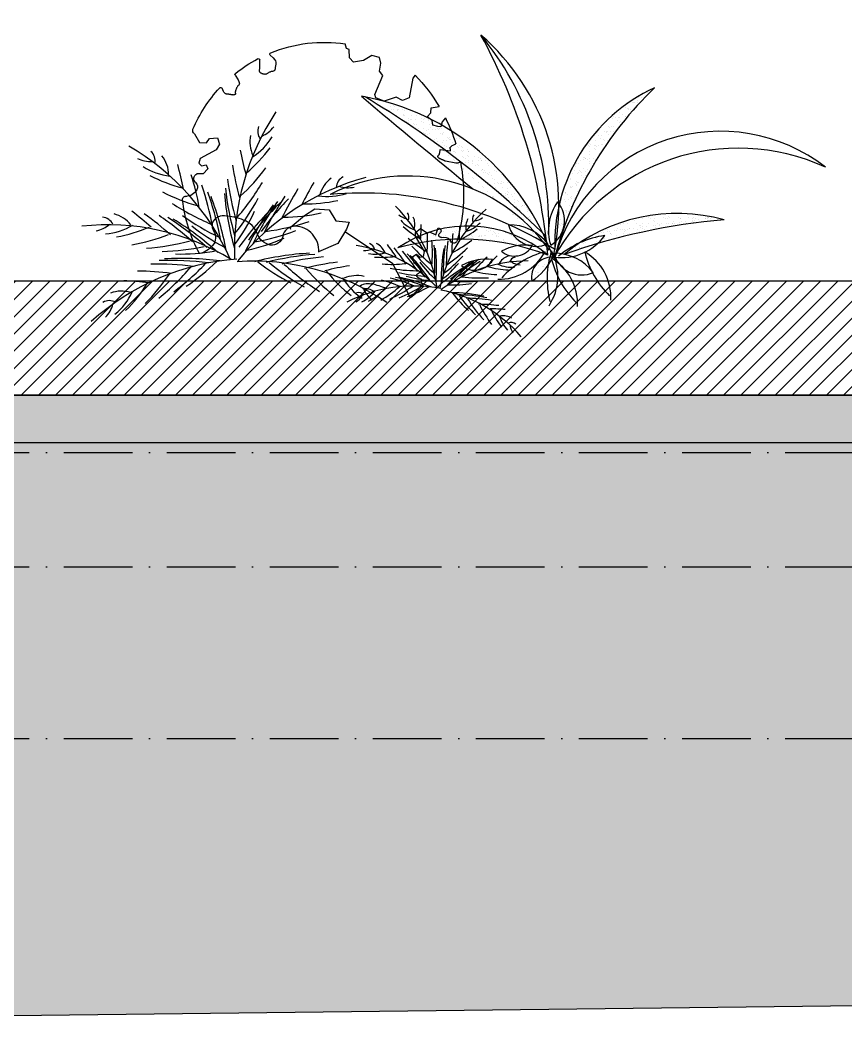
# Model space of a CAD drawing. Header units: millimetres. Extents: x -3567 to 83618, y -21481 to 19784.
# Drawn here: x 66037 to 68202, y -18905 to -16269 of the extents above; entities that cross this region are included whole.
import ezdxf
from ezdxf.xclip import XClip

# ---------------------------------------------------------------- set-up
doc = ezdxf.new("R2010")
doc.units = ezdxf.units.MM
doc.header["$LTSCALE"] = 150
doc.header["$XCLIPFRAME"] = 0
doc.linetypes.add('ACAD_ISO10W100', pattern=[18, 12, -3, 0, -3])
for name, color, linetype in [('ad-Elevation 10', 8, 'Continuous'), ('ad-Grid', 8, 'ACAD_ISO10W100'), ('ad-Landscape', 94, 'Continuous'), ('ad-Slab', 3, 'Continuous'), ('ad-Wall hatch', 8, 'Continuous')]:
    doc.layers.add(name, color=color, linetype=linetype)

# ---------------------------------------------------------------- blocks, each defined once
blk = doc.blocks.new('zw$38DE')
at = {"layer": 'ad-Grid', "ltscale": 0.1}
for points in [[(-27431.1, 0), (0, 0)], [(-27431.1, -450), (0, -450)], [(-27431.1, -750), (-2459.8, -750), (-2319.6, -1093), (0, -1093)], [(-27431.1, -1200), (-2459.8, -1200), (-2319.6, -1543), (0, -1543)]]:
    blk.add_lwpolyline(points, dxfattribs=at)
blk = doc.blocks.new('TR13')
at = {"layer": 'ad-Landscape'}
for centre, radius, start, end in [((2.2744, 0.393), 2.3082, 153.84705, 189.80446), ((0.1751, 1.225), 0.1194, 165.75559, 225.01602), ((-0.0387, 1.4064), 0.2752, 300.40858, 330.32799), ((0.2791, 1.1366), 0.2843, 174.85543, 213.51103), ((-0.3164, 1.3948), 0.5581, 309.41558, 336.98914), ((-1.0751, 1.7792), 1.4514, 318.02912, 330.80832), ((2.5063, 1.8619), 2.7238, 198.16477, 203.11504), ((-2.0087, -1.2161), 2.3082, 31.33493, 67.34237), ((-0.9767, 0.7926), 0.1194, 356.1734, 55.43383), ((-0.9968, 0.6575), 0.2843, 7.67839, 46.334), ((2.4766, 1.6384), 2.7238, 196.54373, 203.18716), ((-1.3752, 1.7365), 1.774, 319.52942, 331.08744), ((2.0045, -1.2161), 2.3082, 112.65763, 148.66507), ((0.9926, 0.6575), 0.2843, 133.666, 172.32161), ((0.9726, 0.7926), 0.1194, 124.56617, 183.8266), ((-0.9353, 1.0698), 0.2752, 250.86143, 280.78084), ((-3.1505, -0.2634), 2.7238, 18.07439, 23.02465), ((3.1463, -0.2634), 2.7238, 156.97535, 161.92561), ((0.9311, 1.0698), 0.2752, 259.21916, 289.13857), ((-0.7187, 1.244), 0.5581, 244.20028, 271.77385), ((-0.4009, 2.0329), 1.4514, 250.3811, 263.1603), ((-2.9809, -0.412), 2.7238, 18.00227, 24.64569), ((2.4686, 1.4281), 2.7238, 194.92473, 203.28414), ((-2.0307, 1.689), 2.3907, 326.65199, 336.60714), ((2.9767, -0.412), 2.7238, 155.35431, 161.99773), ((0.3967, 2.0329), 1.4514, 276.8397, 289.6189), ((0.7145, 1.244), 0.5581, 268.22615, 295.79972), ((-2.8365, -0.565), 2.7238, 17.90528, 26.26469), ((-2.7471, -0.6755), 2.7238, 17.81108, 27.53043), ((2.4839, 1.1804), 2.7238, 192.49506, 203.4746), ((2.4741, 1.2861), 2.7238, 193.65899, 203.37834), ((-1.909, 1.3624), 2.194, 329.01115, 339.4033), ((2.5086, -1.0905), 2.7238, 142.2662, 151.98555), ((2.7429, -0.6755), 2.7238, 152.46957, 162.18892), ((2.6161, -0.9976), 2.7238, 143.53194, 151.89135), ((2.8323, -0.565), 2.7238, 153.73531, 162.09472), ((-0.1469, 2.1984), 1.774, 250.10199, 261.66001), ((-2.6848, -0.7616), 2.7238, 17.71482, 28.69437), ((2.4321, -1.1642), 2.7238, 141.10226, 152.08181), ((2.6806, -0.7616), 2.7238, 151.30563, 162.28518), ((0.1427, 2.1984), 1.774, 278.33999, 289.89801), ((0.3776, 2.5943), 2.3907, 244.58229, 254.53744), ((-1.6475, 1.0248), 1.8602, 331.14269, 342.42952), ((-0.3818, 2.5943), 2.3907, 285.46256, 295.41771), ((-2.3537, -2.0577), 2.7238, 55.53144, 60.4817), ((-2.1681, -2.1028), 2.7238, 55.45932, 62.10274), ((-1.9603, -2.1364), 2.7238, 55.36233, 63.72174), ((-1.8222, -2.1698), 2.7238, 55.26813, 64.98748), ((-1.7204, -2.2002), 2.7238, 55.17187, 66.15142), ((0.5011, 2.2684), 2.194, 241.78612, 252.17827), ((-0.5053, 2.2684), 2.194, 287.82173, 298.21388), ((-1.2703, 0.1025), 0.1194, 33.63045, 92.89088), ((-1.204, -0.017), 0.2843, 45.13544, 83.79104), ((-1.5675, 1.4373), 1.4514, 287.83815, 300.61735), ((0.5267, 1.8421), 1.8602, 238.7599, 250.04674), ((-0.5309, 1.8421), 1.8602, 289.95326, 301.2401), ((-0.9263, -2.0224), 2.1995, 65.97853, 103.97555), ((-1.406, 0.3477), 0.2752, 288.31848, 318.23789), ((-1.34, 0.6178), 0.5581, 281.65733, 309.2309), ((-1.5059, 1.6929), 1.774, 287.55904, 299.11706), ((-1.3303, 2.3262), 2.3907, 282.03934, 291.99448), ((1.2007, -2.5326), 2.7238, 100.86184, 111.84138), ((1.3067, -2.5258), 2.7238, 102.02577, 111.74512), ((1.4488, -2.5243), 2.7238, 103.29151, 111.65092), ((-1.0341, 2.1426), 2.194, 279.24317, 289.63532), ((-0.7546, 1.8198), 1.8602, 276.21695, 287.50379), ((0.4668, -2.1809), 2.1995, 63.0377, 101.53511), ((1.5078, 1.8534), 2.194, 237.37793, 247.77008), ((1.8378, 1.9657), 2.3907, 235.01877, 244.97392), ((1.6587, -2.5382), 2.7238, 104.91051, 111.55394), ((1.8497, -2.536), 2.7238, 106.53155, 111.48182), ((0.5015, -2.2593), 2.3082, 102.01786, 139.51222), ((-0.2392, -2.7967), 2.7238, 89.98093, 99.70027), ((-0.1382, -2.7638), 2.7238, 89.88467, 100.86421), ((-2.0471, 1.1969), 2.194, 313.95597, 324.34812), ((-1.6335, 1.0907), 1.8602, 310.92975, 322.21658), ((1.1629, 1.6016), 1.8602, 239.50947, 250.7963), ((1.8665, 1.3092), 1.774, 227.8962, 239.45422), ((1.8691, 1.0462), 1.4514, 226.3959, 239.1751), ((1.4633, 0.2988), 0.5581, 217.78236, 245.35592), ((1.1881, -0.2891), 0.2843, 83.22221, 121.87781), ((1.2795, -0.1876), 0.1194, 74.12237, 133.3828), ((-0.3717, -2.848), 2.7238, 90.07512, 98.43454), ((-2.3952, 1.1791), 2.3907, 316.75213, 326.70728), ((1.4669, 0.0209), 0.2752, 208.77536, 238.69477), ((-0.5616, -2.9387), 2.7238, 90.17211, 96.81554), ((-2.1789, 0.5586), 1.774, 322.27183, 333.82985), ((-0.755, -3.0546), 2.7238, 90.24423, 95.1945), ((-2.0991, 0.2661), 1.4514, 322.55094, 335.33015), ((-0.9722, -0.7223), 0.2843, 79.84824, 118.50384), ((-1.4454, -0.278), 0.5581, 316.37012, 343.94369), ((-1.0947, -0.6619), 0.1194, 68.34325, 127.60368), ((-1.3459, -0.5376), 0.2752, 323.03128, 352.95069)]:
    blk.add_arc(centre, radius, start, end, dxfattribs=at)
blk = doc.blocks.new('TR22')
at = {"layer": 'ad-Landscape', "color": 0}
for p, q in [((0.0055, 1.1833), (0.0218, 1.2192)), ((-0.3041, 1.0433), (-0.3018, 1.1122)), ((-0.3018, 1.1122), (-0.2812, 1.1558)), ((-0.2812, 1.1558), (-0.2147, 1.1627)), ((-0.2147, 1.1627), (-0.155, 1.1076)), ((-0.155, 1.1076), (-0.0725, 1.0801)), ((-0.0725, 1.0801), (-0.0335, 1.1099)), ((-0.0335, 1.1099), (-0.0197, 1.1788)), ((-0.0197, 1.1788), (0.0055, 1.1833)), ((-0.6036, 1.0634), (-0.5886, 1.0342)), ((-0.5886, 1.0342), (-0.5886, 0.8672)), ((-0.3363, 1.0135), (-0.3041, 1.0433)), ((-0.2996, 0.8442), (-0.3363, 1.0135)), ((0.5688, 0.9567), (0.5679, 0.9489)), ((0.5679, 0.9489), (0.5681, 0.9418)), ((0.5681, 0.9418), (0.5686, 0.935)), ((0.5686, 0.935), (0.5686, 0.9285)), ((0.5716, 0.9651), (0.5688, 0.9567)), ((0.5771, 0.9744), (0.5716, 0.9651)), ((0.5862, 0.9847), (0.5771, 0.9744)), ((0.5997, 0.9961), (0.5862, 0.9847)), ((0.628, 1.0152), (0.5997, 0.9961)), ((0.7005, 0.9279), (0.7082, 0.9587)), ((-0.5886, 0.8672), (-0.5381, 0.835)), ((-0.5381, 0.835), (-0.4785, 0.8534)), ((-0.4785, 0.8534), (-0.3844, 0.8029)), ((0.5673, 0.9112), (0.567, 0.9061)), ((0.567, 0.9061), (0.5672, 0.9015)), ((0.5672, 0.9015), (0.568, 0.8974)), ((0.5678, 0.9166), (0.5673, 0.9112)), ((0.5683, 0.9224), (0.5678, 0.9166)), ((0.568, 0.8974), (0.5697, 0.8938)), ((0.5686, 0.9285), (0.5683, 0.9224)), ((0.5697, 0.8938), (0.5724, 0.8906)), ((0.5724, 0.8906), (0.576, 0.8879)), ((0.576, 0.8879), (0.5802, 0.8855)), ((0.5802, 0.8855), (0.5849, 0.8832)), ((0.5849, 0.8832), (0.5899, 0.8811)), ((0.5899, 0.8811), (0.595, 0.8789)), ((0.595, 0.8789), (0.6, 0.8765)), ((0.6, 0.8765), (0.6048, 0.8738)), ((0.6048, 0.8738), (0.6091, 0.8708)), ((0.6091, 0.8708), (0.6131, 0.8676)), ((0.6131, 0.8676), (0.6168, 0.8642)), ((0.6168, 0.8642), (0.6203, 0.8608)), ((0.6203, 0.8608), (0.6238, 0.8576)), ((0.6238, 0.8576), (0.6273, 0.8545)), ((0.6273, 0.8545), (0.631, 0.8519)), ((0.631, 0.8519), (0.6349, 0.8498)), ((0.6349, 0.8498), (0.6391, 0.8483)), ((0.6391, 0.8483), (0.6435, 0.8473)), ((0.6623, 0.8477), (0.6669, 0.8485)), ((0.6669, 0.8485), (0.6713, 0.8494)), ((0.6713, 0.8494), (0.6753, 0.8505)), ((0.6753, 0.8505), (0.6791, 0.8517)), ((0.6791, 0.8517), (0.6824, 0.8532)), ((0.6824, 0.8532), (0.6855, 0.855)), ((0.6855, 0.855), (0.6881, 0.8573)), ((0.6881, 0.8573), (0.6903, 0.8602)), ((0.6903, 0.8602), (0.692, 0.8637)), ((0.692, 0.8637), (0.6932, 0.8679)), ((0.6932, 0.8679), (0.694, 0.8731)), ((0.694, 0.8731), (0.6945, 0.8791)), ((0.6945, 0.8791), (0.6949, 0.8863)), ((0.6949, 0.8863), (0.6955, 0.8947)), ((0.6955, 0.8947), (0.6965, 0.9043)), ((0.6965, 0.9043), (0.6981, 0.9154)), ((0.6981, 0.9154), (0.7005, 0.9279)), ((-0.7865, 0.8171), (-0.8509, 0.8386)), ((-0.7908, 0.7738), (-0.7865, 0.8171)), ((-0.7649, 0.7349), (-0.7908, 0.7738)), ((-0.3844, 0.8029), (-0.3133, 0.8167)), ((-0.3133, 0.8167), (-0.2996, 0.8442)), ((0.6435, 0.8473), (0.6482, 0.8468)), ((0.6482, 0.8468), (0.6529, 0.8468)), ((0.6529, 0.8468), (0.6576, 0.8471)), ((0.6576, 0.8471), (0.6623, 0.8477)), ((0.8899, 0.7954), (0.8585, 0.7618)), ((-0.919, 0.7542), (-0.899, 0.7176)), ((-0.899, 0.7176), (-0.8947, 0.6743)), ((-0.8255, 0.6743), (-0.8125, 0.7133)), ((-0.8125, 0.7133), (-0.7649, 0.7349)), ((0.8417, 0.7338), (0.8415, 0.7281)), ((0.8415, 0.7281), (0.8429, 0.7234)), ((0.8442, 0.7411), (0.8417, 0.7338)), ((0.8429, 0.7234), (0.8452, 0.7194)), ((0.8496, 0.7503), (0.8442, 0.7411)), ((0.8452, 0.7194), (0.8479, 0.7157)), ((0.8479, 0.7157), (0.8502, 0.7119)), ((0.8585, 0.7618), (0.8496, 0.7503)), ((0.8502, 0.7119), (0.8522, 0.708)), ((0.8522, 0.708), (0.8539, 0.7041)), ((0.8539, 0.7041), (0.8554, 0.7001)), ((0.8554, 0.7001), (0.8567, 0.696)), ((0.8567, 0.696), (0.8578, 0.692)), ((0.8578, 0.692), (0.8588, 0.688)), ((0.8588, 0.688), (0.8597, 0.684)), ((0.8597, 0.684), (0.8607, 0.6801)), ((0.8607, 0.6801), (0.8615, 0.6763)), ((-0.8947, 0.6743), (-0.8687, 0.67)), ((-0.8687, 0.67), (-0.8255, 0.6743)), ((0.8591, 0.6417), (0.859, 0.6398)), ((0.859, 0.6398), (0.8594, 0.638)), ((0.8596, 0.6437), (0.8591, 0.6417)), ((0.8594, 0.638), (0.8604, 0.6363)), ((0.8603, 0.6459), (0.8596, 0.6437)), ((0.8611, 0.6482), (0.8603, 0.6459)), ((0.8604, 0.6363), (0.862, 0.6346)), ((0.862, 0.6506), (0.8611, 0.6482)), ((0.8615, 0.6763), (0.8623, 0.6725)), ((0.8628, 0.6532), (0.862, 0.6506)), ((0.862, 0.6346), (0.864, 0.6331)), ((0.8623, 0.6725), (0.8629, 0.6689)), ((0.8634, 0.656), (0.8628, 0.6532)), ((0.8629, 0.6689), (0.8634, 0.6654)), ((0.8634, 0.6654), (0.8636, 0.6621)), ((0.8636, 0.6589), (0.8634, 0.656)), ((0.8636, 0.6621), (0.8636, 0.6589)), ((0.864, 0.6331), (0.8666, 0.6317)), ((0.8666, 0.6317), (0.8695, 0.6305)), ((0.8695, 0.6305), (0.8728, 0.6295)), ((0.8728, 0.6295), (0.8764, 0.6286)), ((0.8764, 0.6286), (0.8803, 0.6281)), ((0.8803, 0.6281), (0.8844, 0.6277)), ((0.8844, 0.6277), (0.8886, 0.6276)), ((0.8886, 0.6276), (0.8929, 0.6276)), ((0.8929, 0.6276), (0.8972, 0.6278)), ((0.8972, 0.6278), (0.9014, 0.628)), ((0.9014, 0.628), (0.9055, 0.6282)), ((0.9055, 0.6282), (0.9093, 0.6283)), ((0.9093, 0.6283), (0.9128, 0.6283)), ((0.9128, 0.6283), (0.916, 0.6282)), ((0.916, 0.6282), (0.9189, 0.6279)), ((0.9189, 0.6279), (0.9215, 0.6276)), ((0.9215, 0.6276), (0.924, 0.6273)), ((0.924, 0.6273), (0.9265, 0.627)), ((0.9265, 0.627), (0.929, 0.6268)), ((0.929, 0.6268), (0.9315, 0.6267)), ((0.9315, 0.6267), (0.9343, 0.6267)), ((0.9343, 0.6267), (0.9373, 0.6269)), ((0.9373, 0.6269), (0.9406, 0.6276)), ((0.9406, 0.6276), (0.9442, 0.6289)), ((0.9442, 0.6289), (0.9482, 0.631)), ((0.9482, 0.631), (0.9524, 0.6341)), ((0.9524, 0.6341), (0.957, 0.6384)), ((0.957, 0.6384), (0.9619, 0.6441)), ((0.9619, 0.6441), (0.9789, 0.6678)), ((-1.0282, 0.5433), (-1.0443, 0.5541)), ((-1.0168, 0.5342), (-1.0282, 0.5433)), ((-1.0094, 0.5265), (-1.0168, 0.5342)), ((-1.0054, 0.5199), (-1.0094, 0.5265)), ((-1.0055, 0.505), (-1.0041, 0.5095)), ((-1.0038, 0.5143), (-1.0054, 0.5199)), ((-1.0041, 0.5095), (-1.0038, 0.5143)), ((-1.0105, 0.4881), (-1.0097, 0.4924)), ((-0.9232, 0.4839), (-1.0105, 0.4881)), ((-1.0097, 0.4924), (-1.0086, 0.4966)), ((-1.0086, 0.4966), (-1.0072, 0.5008)), ((-1.0072, 0.5008), (-1.0055, 0.505)), ((-0.9237, 0.4714), (-0.9236, 0.4755)), ((-0.9237, 0.4673), (-0.9237, 0.4714)), ((-0.9237, 0.4633), (-0.9237, 0.4673)), ((-0.9236, 0.4593), (-0.9237, 0.4633)), ((-0.9236, 0.4755), (-0.9235, 0.4797)), ((-0.9235, 0.4555), (-0.9236, 0.4593)), ((-0.9235, 0.4797), (-0.9232, 0.4839)), ((-0.9233, 0.4519), (-0.9235, 0.4555)), ((-0.923, 0.4484), (-0.9233, 0.4519)), ((-0.9225, 0.4451), (-0.923, 0.4484)), ((-0.9218, 0.442), (-0.9225, 0.4451)), ((-0.9208, 0.4391), (-0.9218, 0.442)), ((-0.9196, 0.4366), (-0.9208, 0.4391)), ((-0.9183, 0.4342), (-0.9196, 0.4366)), ((-0.9168, 0.4321), (-0.9183, 0.4342)), ((-0.9155, 0.43), (-0.9168, 0.4321)), ((-0.9143, 0.4281), (-0.9155, 0.43)), ((-0.9134, 0.4263), (-0.9143, 0.4281)), ((-0.9129, 0.4244), (-0.9134, 0.4263)), ((-0.9129, 0.4226), (-0.9129, 0.4244)), ((-1.1088, 0.4111), (-1.1019, 0.4051)), ((-1.1019, 0.4051), (-1.0958, 0.4006)), ((-1.0958, 0.4006), (-1.0903, 0.3975)), ((-1.0903, 0.3975), (-1.0855, 0.3954)), ((-1.0855, 0.3954), (-1.0812, 0.3943)), ((-1.0812, 0.3943), (-1.0774, 0.3939)), ((-1.0774, 0.3939), (-1.074, 0.394)), ((-1.074, 0.394), (-0.9832, 0.3944)), ((-0.9832, 0.3944), (-0.9805, 0.395)), ((-0.9805, 0.395), (-0.978, 0.3957)), ((-0.978, 0.3957), (-0.9756, 0.3965)), ((-0.9756, 0.3965), (-0.9733, 0.3974)), ((-0.9733, 0.3974), (-0.9709, 0.3983)), ((-0.9709, 0.3983), (-0.9684, 0.3992)), ((-0.9684, 0.3992), (-0.9657, 0.4001)), ((-0.9657, 0.4001), (-0.9626, 0.4009)), ((-0.9626, 0.4009), (-0.9592, 0.4017)), ((-0.9592, 0.4017), (-0.9554, 0.4025)), ((-0.9554, 0.4025), (-0.9515, 0.4032)), ((-0.9515, 0.4032), (-0.9473, 0.404)), ((-0.9473, 0.404), (-0.9431, 0.4048)), ((-0.9431, 0.4048), (-0.9389, 0.4058)), ((-0.9389, 0.4058), (-0.9348, 0.4069)), ((-0.9348, 0.4069), (-0.9309, 0.4081)), ((-0.9309, 0.4081), (-0.9273, 0.4096)), ((-0.9273, 0.4096), (-0.9239, 0.4112)), ((-0.9239, 0.4112), (-0.921, 0.413)), ((-0.921, 0.413), (-0.9184, 0.4148)), ((-0.9184, 0.4148), (-0.9162, 0.4167)), ((-0.9162, 0.4167), (-0.9146, 0.4187)), ((-0.9146, 0.4187), (-0.9134, 0.4206)), ((-0.9134, 0.4206), (-0.9129, 0.4226)), ((0.9428, 0.2493), (0.9157, 0.2018)), ((0.9157, 0.2018), (0.936, 0.1476)), ((1.0072, 0.2323), (0.9428, 0.2493)), ((1.0275, 0.1916), (1.0072, 0.2323)), ((1.0851, 0.1849), (1.0275, 0.1916)), ((1.1405, 0.2496), (1.0851, 0.1849)), ((0.936, 0.1476), (1.0546, 0.0526)), ((0.997, 0.0086), (0.9767, -0.0219)), ((1.0343, -0.005), (0.997, 0.0086)), ((1.0614, 0.012), (1.0343, -0.005)), ((1.0546, 0.0526), (1.0614, 0.012)), ((0.9767, -0.0219), (1.0072, -0.0694)), ((1.0072, -0.0694), (1.0614, -0.0796)), ((-1.1395, -0.2499), (-1.1404, -0.2527)), ((-1.0122, -0.2317), (-1.0234, -0.1699)), ((-0.9568, -0.2146), (-1.0122, -0.2317)), ((-0.9375, -0.2277), (-0.9568, -0.2146)), ((-0.8772, -0.1994), (-0.9375, -0.2277)), ((-0.842, -0.2412), (-0.8772, -0.1994)), ((-0.8455, -0.2715), (-0.842, -0.2412)), ((-0.9449, -0.3863), (-0.8455, -0.2715)), ((1.119, -0.283), (1.1102, -0.2791)), ((-0.9442, -0.4275), (-0.9449, -0.3863)), ((-0.8803, -0.4192), (-0.9145, -0.4393)), ((-0.8547, -0.4455), (-0.8803, -0.4192)), ((-0.9145, -0.4393), (-0.9442, -0.4275)), ((-0.9276, -0.5176), (-0.8761, -0.4977)), ((-0.8761, -0.4977), (-0.8547, -0.4455))]:
    blk.add_line(p, q, dxfattribs=at)
for points in [[(0.1976, -0.4025), (0.2064, -0.3867), (0.1042, -0.264), (0.0303, -0.1938), (-0.09, -0.1822), (-0.1616, -0.264), (-0.274, -0.2538), (-0.2638, -0.3151)], [(-0.2638, -0.3151), (-0.2127, -0.4481), (-0.0656, -0.5468)]]:
    blk.add_lwpolyline(points, dxfattribs=at)
at = {"layer": 'ad-Landscape'}
blk.add_lwpolyline([(-0.897, -0.7902), (-0.6995, -0.5352), (-0.2608, -0.3418)], dxfattribs=at)
blk.add_lwpolyline([(-0.0672, -0.5481, -0.199676), (0.0117, -0.4089, -0.201496), (0.165, -0.3676, -0.375294), (0.2553, -0.4709, 0.415016), (0.3456, -0.561, 0.267795), (0.467, -0.4905, -0.219193), (0.6037, -0.3934, -0.074367), (0.768, -0.3871, -0.166396), (0.8359, -0.4192, -0.413544), (0.8377, -0.5267, 0.337297), (0.823, -0.6513, 0.078842), (0.8647, -0.7017, 0.078758), (0.92, -0.7368)], format="xyb", dxfattribs=at)
at = {"layer": 'ad-Landscape', "color": 0}
for centre, radius, start, end in [((-0.0115, 0.0196), 1.2, 57.81731, 88.40897), ((0.2362, -0.1087), 1.4419, 125.62166, 138.93148), ((0.6212, 1.0251), 0.012, 304.03498, 57.81731), ((0.7198, 0.9558), 0.012, 52.00371, 166.03001), ((-0.0115, 0.0196), 1.2, 41.29363, 52.00371), ((0.8811, 0.8036), 0.012, 317.03335, 41.29363), ((0.2362, -0.1087), 1.4419, 143.24186, 152.63251), ((0.9887, 0.6607), 0.012, 32.65945, 144.24289), ((-0.0115, 0.0196), 1.2, 12.73903, 32.65945), ((0.2362, -0.1087), 1.4419, 158.87002, 185.51201), ((1.1297, 0.2776), 0.03, 291.04967, 12.73903), ((1.0321, -0.1156), 0.0464, 303.84435, 50.95381), ((1.0864, -0.1966), 0.0511, 123.84435, 197.29835), ((-1.1692, -0.2443), 0.03, 185.51201, 343.88265), ((-1.0966, -0.3078), 0.0721, 63.95334, 126.51762), ((-1.0565, -0.2256), 0.0194, 243.95334, 46.94932), ((-1.0268, -0.1938), 0.0242, 81.89683, 226.94932), ((1.1364, -0.181), 0.1034, 197.29835, 260.29382), ((-0.0115, 0.0196), 1.2, 320.92213, 343.68436), ((1.1114, -0.309), 0.03, 343.68436, 92.16245), ((-0.9541, -0.5741), 0.0463, 262.13671, 339.46064), ((-0.8923, -0.5477), 0.0464, 139.47937, 246.58883), ((-1.0631, -0.6075), 0.1034, 316.85752, 353.13483), ((-0.0115, 0.0196), 1.2, 215.56323, 222.44556)]:
    blk.add_arc(centre, radius, start, end, dxfattribs=at)
blk = doc.blocks.new('*X33')
at = {"color": 0}
for p, q in [((96.02, 27.12), (96.02, 27.12)), ((96.19, 27.47), (96.19, 27.47)), ((97.61, 27.49), (97.61, 27.49)), ((98.88, 27.74), (98.88, 27.74)), ((99.03, 28), (99.03, 28)), ((99.3, 27.47), (99.3, 27.47)), ((100.02, 27.09), (100.02, 27.09)), ((100.22, 27.53), (100.22, 27.53)), ((102, 27.75), (102, 27.75)), ((102.42, 27.48), (102.42, 27.48)), ((102.78, 27.51), (102.78, 27.51)), ((103.03, 27.96), (103.03, 27.96)), ((103.21, 27.79), (103.21, 27.79)), ((104.13, 28.55), (104.13, 28.55)), ((105.11, 27.75), (105.11, 27.75)), ((105.48, 27.61), (105.48, 27.61)), ((105.53, 27.49), (105.53, 27.49)), ((106.69, 28.54), (106.69, 28.54)), ((107.09, 27.87), (107.09, 27.87)), ((107.92, 27.15), (107.92, 27.15)), ((108.1, 27.64), (108.1, 27.64)), ((108.22, 27.76), (108.22, 27.76)), ((108.44, 27.22), (108.44, 27.22)), ((108.65, 27.49), (108.65, 27.49)), ((109.26, 27.33), (109.26, 27.33)), ((110.62, 27.51), (110.62, 27.51)), ((110.66, 27.63), (110.66, 27.63)), ((111.09, 27.84), (111.09, 27.84)), ((111.14, 27.58), (111.14, 27.58)), ((111.27, 27.67), (111.27, 27.67)), ((111.34, 27.77), (111.34, 27.77)), ((111.76, 27.5), (111.76, 27.5)), ((111.95, 27.68), (111.95, 27.68)), ((90.01, 25.36), (90.01, 25.36)), ((90.35, 25.22), (90.35, 25.22)), ((91.77, 25.03), (91.77, 25.03)), ((92.29, 25.1), (92.29, 25.1)), ((92.41, 25.48), (92.41, 25.48)), ((93.01, 26.24), (93.01, 26.24)), ((93.11, 25.2), (93.11, 25.2)), ((93.46, 25.23), (93.46, 25.23)), ((93.7, 26.47), (93.7, 26.47)), ((94.01, 25.33), (94.01, 25.33)), ((94.19, 25.16), (94.19, 25.16)), ((94.47, 25.38), (94.47, 25.38)), ((94.59, 26.5), (94.59, 26.5)), ((94.97, 25.47), (94.97, 25.47)), ((94.99, 25.45), (94.99, 25.45)), ((95.8, 25.56), (95.8, 25.56)), ((96.32, 26.5), (96.32, 26.5)), ((96.57, 25.23), (96.57, 25.23)), ((97.02, 26.21), (97.02, 26.21)), ((97.16, 25.74), (97.16, 25.74)), ((97.2, 26.04), (97.2, 26.04)), ((97.67, 25.57), (97.67, 25.57)), ((97.68, 25.81), (97.68, 25.81)), ((97.71, 26.5), (97.71, 26.5)), ((98.07, 25.24), (98.07, 25.24)), ((98.49, 25.91), (98.49, 25.91)), ((98.88, 26.49), (98.88, 26.49)), ((99.69, 25.24), (99.69, 25.24)), ((99.85, 26.09), (99.85, 26.09)), ((100.21, 26.92), (100.21, 26.92)), ((100.29, 25.6), (100.29, 25.6)), ((100.37, 26.16), (100.37, 26.16)), ((100.82, 26.51), (100.82, 26.51)), ((101.08, 26.12), (101.08, 26.12)), ((101.18, 26.27), (101.18, 26.27)), ((101.58, 26.59), (101.58, 26.59)), ((102.54, 26.45), (102.54, 26.45)), ((103.06, 26.51), (103.06, 26.51)), ((103.87, 26.62), (103.87, 26.62)), ((103.93, 26.51), (103.93, 26.51)), ((104.08, 27), (104.08, 27)), ((104.19, 26.62), (104.19, 26.62)), ((105.23, 26.8), (105.23, 26.8)), ((105.75, 26.87), (105.75, 26.87)), ((106.57, 26.98), (106.57, 26.98)), ((106.75, 26.61), (106.75, 26.61)), ((107.05, 26.52), (107.05, 26.52)), ((108.08, 26.96), (108.08, 26.96)), ((108.27, 26.79), (108.27, 26.79)), ((87.16, 23.42), (87.16, 23.42)), ((88, 23.57), (88, 23.57)), ((88.18, 23.41), (88.18, 23.41)), ((88.5, 24.46), (88.5, 24.46)), ((89.08, 24.67), (89.08, 24.67)), ((89.17, 23.98), (89.17, 23.98)), ((89.6, 24.74), (89.6, 24.74)), ((89.86, 23.52), (89.86, 23.52)), ((90.42, 24.85), (90.42, 24.85)), ((90.77, 24.95), (90.77, 24.95)), ((91, 24.45), (91, 24.45)), ((91.06, 24.45), (91.06, 24.45)), ((91.19, 24.28), (91.19, 24.28)), ((92.06, 23.49), (92.06, 23.49)), ((92.29, 23.99), (92.29, 23.99)), ((92.47, 23.55), (92.47, 23.55)), ((93.76, 24.54), (93.76, 24.54)), ((93.88, 24.96), (93.88, 24.96)), ((95.06, 24.36), (95.06, 24.36)), ((96.38, 24.58), (96.38, 24.58)), ((97, 24.96), (97, 24.96)), ((83.04, 20.85), (83.04, 20.85)), ((83.26, 21.32), (83.26, 21.32)), ((83.75, 21.47), (83.75, 21.47)), ((84.62, 21.5), (84.62, 21.5)), ((84.66, 21.51), (84.66, 21.51)), ((84.93, 22.71), (84.93, 22.71)), ((84.99, 22.7), (84.99, 22.7)), ((85.14, 21.57), (85.14, 21.57)), ((85.18, 22.53), (85.18, 22.53)), ((85.35, 22.44), (85.35, 22.44)), ((85.95, 22.5), (85.95, 22.5)), ((85.95, 21.67), (85.95, 21.67)), ((86.05, 21.73), (86.05, 21.73)), ((88.04, 22.71), (88.04, 22.71)), ((88.46, 22.44), (88.46, 22.44)), ((88.57, 22.53), (88.57, 22.53)), ((89.05, 22.61), (89.05, 22.61))]:
    blk.add_line(p, q, dxfattribs=at)
blk = doc.blocks.new('*X34')
at = {"color": 0}
for p, q in [((77.03, 19.1), (77.03, 19.1)), ((78.33, 18.95), (78.33, 18.95)), ((75.2, 17.14), (75.2, 17.14)), ((76.11, 17.79), (76.11, 17.79)), ((76.91, 17.54), (76.91, 17.54)), ((77.2, 17.68), (77.2, 17.68)), ((77.47, 17.97), (77.47, 17.97)), ((77.62, 17.41), (77.62, 17.41)), ((77.99, 18.03), (77.99, 18.03)), ((78.02, 18.19), (78.02, 18.19)), ((78.2, 18.53), (78.2, 18.53)), ((74.89, 15.17), (74.89, 15.17)), ((75.56, 16.5), (75.56, 16.5)), ((76.02, 16.44), (76.02, 16.44)), ((76.07, 16.34), (76.07, 16.34))]:
    blk.add_line(p, q, dxfattribs=at)
blk = doc.blocks.new('*X32')
at = {"color": 0}
for p, q in [((54.75, 24.98), (54.75, 24.98)), ((56.09, 25.16), (56.09, 25.16)), ((58.15, 25.78), (58.15, 25.78)), ((58.29, 24.97), (58.29, 24.97)), ((59.2, 25.17), (59.2, 25.17)), ((59.49, 25.9), (59.49, 25.9)), ((60.9, 25.01), (60.9, 25.01)), ((61.76, 25.82), (61.76, 25.82)), ((61.95, 25.65), (61.95, 25.65)), ((62.19, 26), (62.19, 26)), ((62.32, 25.17), (62.32, 25.17)), ((63.46, 24.99), (63.46, 24.99)), ((65.43, 25.18), (65.43, 25.18)), ((66.16, 25.09), (66.16, 25.09)), ((50.47, 22.93), (50.47, 22.93)), ((51.68, 23.85), (51.68, 23.85)), ((51.8, 23.91), (51.8, 23.91)), ((52.74, 23.19), (52.74, 23.19)), ((52.93, 23.02), (52.93, 23.02)), ((53.09, 22.96), (53.09, 22.96)), ((54.38, 23.95), (54.38, 23.95)), ((54.92, 23.92), (54.92, 23.92)), ((55.59, 24.88), (55.59, 24.88)), ((55.75, 24.07), (55.75, 24.07)), ((55.93, 23.9), (55.93, 23.9)), ((56.51, 24.89), (56.51, 24.89)), ((57, 23.98), (57, 23.98)), ((58.03, 23.92), (58.03, 23.92)), ((58.76, 24.94), (58.76, 24.94)), ((58.94, 24.77), (58.94, 24.77)), ((59.07, 23.31), (59.07, 23.31)), ((59.56, 23.97), (59.56, 23.97)), ((59.63, 24.9), (59.63, 24.9)), ((59.81, 23.98), (59.81, 23.98)), ((59.88, 23.42), (59.88, 23.42)), ((61.14, 23.93), (61.14, 23.93)), ((61.24, 23.6), (61.24, 23.6)), ((61.76, 23.67), (61.76, 23.67)), ((62.26, 24.07), (62.26, 24.07)), ((62.58, 23.77), (62.58, 23.77)), ((62.74, 24.9), (62.74, 24.9)), ((62.82, 24.85), (62.82, 24.85)), ((63.81, 23.94), (63.81, 23.94)), ((63.93, 23.95), (63.93, 23.95)), ((64, 23.77), (64, 23.77)), ((64.26, 23.94), (64.26, 23.94)), ((64.45, 24.02), (64.45, 24.02)), ((64.87, 24.1), (64.87, 24.1)), ((65.27, 24.13), (65.27, 24.13)), ((65.85, 24.91), (65.85, 24.91)), ((66.23, 23.17), (66.23, 23.17)), ((66.63, 24.31), (66.63, 24.31)), ((66.82, 24.82), (66.82, 24.82)), ((67, 24.65), (67, 24.65)), ((67.15, 24.37), (67.15, 24.37)), ((67.37, 23.94), (67.37, 23.94)), ((67.43, 24.09), (67.43, 24.09)), ((67.87, 23.85), (67.87, 23.85)), ((67.96, 24.48), (67.96, 24.48)), ((68.84, 23.2), (68.84, 23.2)), ((68.87, 22.94), (68.87, 22.94)), ((68.97, 24.91), (68.97, 24.91)), ((69.32, 24.66), (69.32, 24.66)), ((70.13, 24.19), (70.13, 24.19)), ((70.49, 23.95), (70.49, 23.95)), ((71.4, 23.19), (71.4, 23.19)), ((71.87, 23.82), (71.87, 23.82)), ((72.06, 23.65), (72.06, 23.65)), ((47.78, 21.83), (47.78, 21.83)), ((48.3, 21.89), (48.3, 21.89)), ((49.74, 22.31), (49.74, 22.31)), ((50.67, 22.64), (50.67, 22.64)), ((69.05, 22.77), (69.05, 22.77)), ((69.35, 22.68), (69.35, 22.68)), ((69.78, 22.41), (69.78, 22.41)), ((70.76, 22.26), (70.76, 22.26)), ((71.57, 22.37), (71.57, 22.37)), ((72.47, 22.68), (72.47, 22.68)), ((72.81, 22.29), (72.81, 22.29)), ((72.89, 22.42), (72.89, 22.42)), ((72.93, 22.85), (72.93, 22.85)), ((72.93, 22.55), (72.93, 22.55)), ((73.45, 22.62), (73.45, 22.62)), ((73.92, 21.94), (73.92, 21.94)), ((74.11, 21.77), (74.11, 21.77)), ((74.17, 21.36), (74.17, 21.36)), ((74.41, 21.45), (74.41, 21.45)), ((77.07, 20.5), (77.07, 20.5))]:
    blk.add_line(p, q, dxfattribs=at)
blk = doc.blocks.new('*X31')
at = {"color": 0}
for p, q in [((41.4, 52.43), (41.4, 52.43)), ((42.1, 52.15), (42.1, 52.15)), ((42.92, 51.46), (42.92, 51.46)), ((44.27, 51.75), (44.27, 51.75)), ((44.9, 50.2), (44.9, 50.2)), ((45.62, 50.81), (45.62, 50.81)), ((45.72, 50.03), (45.72, 50.03)), ((46.18, 50.99), (46.18, 50.99)), ((46.24, 50.1), (46.24, 50.1)), ((46.37, 50.82), (46.37, 50.82)), ((47.05, 50.21), (47.05, 50.21)), ((47.24, 50.03), (47.24, 50.03)), ((48.01, 50.2), (48.01, 50.2)), ((48.41, 50.39), (48.41, 50.39)), ((45.32, 49.93), (45.32, 49.93)), ((46.84, 48.96), (46.84, 48.96)), ((46.89, 49.81), (46.89, 49.81)), ((48.23, 49.11), (48.23, 49.11)), ((48.3, 48.91), (48.3, 48.91)), ((48.42, 48.94), (48.42, 48.94)), ((48.44, 49.93), (48.44, 49.93)), ((49.29, 48.15), (49.29, 48.15)), ((49.33, 47.92), (49.33, 47.92)), ((49.59, 49.9), (49.59, 49.9)), ((49.65, 47.98), (49.65, 47.98)), ((49.85, 47.99), (49.85, 47.99)), ((49.95, 48.97), (49.95, 48.97)), ((50.66, 48.1), (50.66, 48.1)), ((50.86, 48.9), (50.86, 48.9)), ((52.02, 48.28), (52.02, 48.28)), ((52.27, 48.01), (52.27, 48.01)), ((52.54, 48.34), (52.54, 48.34)), ((53.29, 48.11), (53.29, 48.11)), ((53.47, 47.94), (53.47, 47.94)), ((48.82, 47.7), (48.82, 47.7)), ((49.24, 47.43), (49.24, 47.43)), ((50.28, 47.24), (50.28, 47.24)), ((50.47, 47.07), (50.47, 47.07)), ((50.76, 46.46), (50.76, 46.46)), ((50.92, 46.98), (50.92, 46.98)), ((51.34, 46.27), (51.34, 46.27)), ((51.94, 47.7), (51.94, 47.7)), ((52.33, 46.08), (52.33, 46.08)), ((52.36, 47.43), (52.36, 47.43)), ((52.94, 45.81), (52.94, 45.81)), ((53.46, 45.88), (53.46, 45.88)), ((53.62, 47.07), (53.62, 47.07)), ((53.88, 46.47), (53.88, 46.47)), ((54.28, 45.98), (54.28, 45.98)), ((54.34, 47.15), (54.34, 47.15)), ((54.89, 46.07), (54.89, 46.07)), ((55.34, 46.23), (55.34, 46.23)), ((55.52, 46.07), (55.52, 46.07)), ((55.64, 46.16), (55.64, 46.16)), ((56.16, 46.23), (56.16, 46.23)), ((56.97, 46.34), (56.97, 46.34)), ((51.59, 45.63), (51.59, 45.63)), ((52.33, 45.36), (52.33, 45.36)), ((52.52, 45.19), (52.52, 45.19)), ((52.74, 45.2), (52.74, 45.2)), ((53.17, 44.93), (53.17, 44.93)), ((53.39, 44.39), (53.39, 44.39)), ((53.69, 45.15), (53.69, 45.15)), ((54.68, 43.96), (54.68, 43.96)), ((54.96, 44.14), (54.96, 44.14)), ((55.86, 45.2), (55.86, 45.2)), ((56.28, 44.94), (56.28, 44.94)), ((56.3, 45.18), (56.3, 45.18)), ((56.39, 45.27), (56.39, 45.27)), ((56.56, 43.69), (56.56, 43.69)), ((57.08, 43.76), (57.08, 43.76)), ((57.39, 44.36), (57.39, 44.36)), ((57.57, 44.19), (57.57, 44.19)), ((57.66, 44.24), (57.66, 44.24)), ((57.8, 43.97), (57.8, 43.97)), ((57.89, 43.87), (57.89, 43.87)), ((58.86, 45.17), (58.86, 45.17)), ((59.25, 44.05), (59.25, 44.05)), ((59.77, 44.12), (59.77, 44.12)), ((54.38, 43.48), (54.38, 43.48)), ((54.57, 43.31), (54.57, 43.31)), ((55.2, 43.52), (55.2, 43.52)), ((55.44, 42.51), (55.44, 42.51)), ((56.37, 43.25), (56.37, 43.25)), ((56.67, 42.7), (56.67, 42.7)), ((57.09, 42.43), (57.09, 42.43)), ((57.72, 42.31), (57.72, 42.31)), ((58.44, 43.39), (58.44, 43.39)), ((58.93, 43.24), (58.93, 43.24)), ((59.44, 42.48), (59.44, 42.48)), ((59.62, 42.31), (59.62, 42.31)), ((59.78, 42.71), (59.78, 42.71)), ((60.2, 42.44), (60.2, 42.44)), ((60.34, 42.35), (60.34, 42.35)), ((60.69, 41.65), (60.69, 41.65)), ((61.5, 41.76), (61.5, 41.76)), ((62.86, 41.94), (62.86, 41.94)), ((56.43, 41.6), (56.43, 41.6)), ((56.62, 41.43), (56.62, 41.43)), ((57.48, 41.23), (57.48, 41.23)), ((57.49, 40.63), (57.49, 40.63)), ((58, 41.29), (58, 41.29)), ((58.48, 39.72), (58.48, 39.72)), ((58.61, 41.46), (58.61, 41.46)), ((58.67, 39.55), (58.67, 39.55)), ((58.81, 41.4), (58.81, 41.4)), ((58.99, 41.31), (58.99, 41.31)), ((60.17, 41.58), (60.17, 41.58)), ((60.4, 40.42), (60.4, 40.42)), ((60.49, 41.51), (60.49, 41.51)), ((60.59, 40.2), (60.59, 40.2)), ((61.01, 39.93), (61.01, 39.93)), ((61.49, 40.6), (61.49, 40.6)), ((61.67, 40.43), (61.67, 40.43)), ((61.69, 41.41), (61.69, 41.41)), ((61.72, 41.47), (61.72, 41.47)), ((62.54, 39.63), (62.54, 39.63)), ((62.96, 40.41), (62.96, 40.41)), ((63.7, 40.21), (63.7, 40.21)), ((64.12, 39.94), (64.12, 39.94)), ((64.31, 39.54), (64.31, 39.54)), ((65.12, 39.64), (65.12, 39.64)), ((59.54, 38.76), (59.54, 38.76)), ((60.53, 37.84), (60.53, 37.84)), ((60.72, 37.68), (60.72, 37.68)), ((61.09, 39.11), (61.09, 39.11)), ((61.61, 39.18), (61.61, 39.18)), ((61.75, 39.48), (61.75, 39.48)), ((62.43, 39.29), (62.43, 39.29)), ((62.53, 38.97), (62.53, 38.97)), ((63.02, 38.48), (63.02, 38.48)), ((63.54, 38.72), (63.54, 38.72)), ((63.72, 38.55), (63.72, 38.55)), ((63.79, 39.47), (63.79, 39.47)), ((64.37, 39.52), (64.37, 39.52)), ((64.43, 37.59), (64.43, 37.59)), ((64.51, 37.7), (64.51, 37.7)), ((64.59, 37.76), (64.59, 37.76)), ((65.64, 38.97), (65.64, 38.97)), ((65.72, 38.58), (65.72, 38.58)), ((66.99, 37.58), (66.99, 37.58)), ((67.62, 37.71), (67.62, 37.71)), ((61.59, 36.88), (61.59, 36.88)), ((62.58, 35.97), (62.58, 35.97)), ((62.77, 35.8), (62.77, 35.8)), ((63.35, 36.82), (63.35, 36.82)), ((64.71, 37), (64.71, 37)), ((64.93, 37.43), (64.93, 37.43)), ((65.23, 37.07), (65.23, 37.07)), ((65.59, 36.84), (65.59, 36.84)), ((65.77, 36.68), (65.77, 36.68)), ((65.79, 36.65), (65.79, 36.65)), ((66.04, 37.18), (66.04, 37.18)), ((66.45, 36.47), (66.45, 36.47)), ((66.64, 35.88), (66.64, 35.88)), ((67.05, 35.65), (67.05, 35.65)), ((67.4, 37.35), (67.4, 37.35)), ((67.92, 37.42), (67.92, 37.42)), ((68.04, 37.44), (68.04, 37.44)), ((68.4, 36.69), (68.4, 36.69)), ((63.64, 35), (63.64, 35)), ((64.63, 34.09), (64.63, 34.09)), ((64.82, 33.92), (64.82, 33.92)), ((65.32, 35.2), (65.32, 35.2)), ((65.74, 34.93), (65.74, 34.93)), ((65.85, 34.73), (65.85, 34.73)), ((66.15, 34.6), (66.15, 34.6)), ((66.96, 34.71), (66.96, 34.71)), ((67.12, 33.72), (67.12, 33.72)), ((67.26, 33.96), (67.26, 33.96)), ((67.64, 34.97), (67.64, 34.97)), ((67.82, 34.8), (67.82, 34.8)), ((68.32, 34.89), (68.32, 34.89)), ((68.43, 35.2), (68.43, 35.2)), ((68.47, 34.76), (68.47, 34.76)), ((68.69, 34), (68.69, 34)), ((68.84, 34.95), (68.84, 34.95)), ((68.85, 34.94), (68.85, 34.94)), ((69.65, 35.06), (69.65, 35.06)), ((69.82, 33.82), (69.82, 33.82)), ((70.37, 33.97), (70.37, 33.97)), ((65.69, 33.12), (65.69, 33.12)), ((66.68, 32.21), (66.68, 32.21)), ((66.87, 32.04), (66.87, 32.04)), ((67.74, 31.24), (67.74, 31.24)), ((68.53, 32.83), (68.53, 32.83)), ((69.24, 32.7), (69.24, 32.7)), ((69.24, 32.42), (69.24, 32.42)), ((69.66, 32.43), (69.66, 32.43)), ((69.69, 33.09), (69.69, 33.09)), ((69.76, 32.49), (69.76, 32.49)), ((69.87, 32.92), (69.87, 32.92)), ((69.88, 31.9), (69.88, 31.9)), ((70.58, 32.59), (70.58, 32.59)), ((70.74, 32.12), (70.74, 32.12)), ((71.09, 32.82), (71.09, 32.82)), ((71.18, 31.46), (71.18, 31.46)), ((71.74, 31.21), (71.74, 31.21)), ((71.93, 32.77), (71.93, 32.77)), ((72.5, 31.93), (72.5, 31.93)), ((68.73, 30.33), (68.73, 30.33)), ((68.92, 30.16), (68.92, 30.16)), ((69.79, 29.37), (69.79, 29.37)), ((71.15, 30.89), (71.15, 30.89)), ((71.5, 30.13), (71.5, 30.13)), ((71.92, 31.04), (71.92, 31.04)), ((72.56, 30), (72.56, 30)), ((72.79, 30.24), (72.79, 30.24)), ((72.86, 30.3), (72.86, 30.3)), ((73.16, 30.2), (73.16, 30.2)), ((73.38, 30.37), (73.38, 30.37)), ((73.58, 29.93), (73.58, 29.93)), ((73.79, 29.33), (73.79, 29.33)), ((73.97, 29.16), (73.97, 29.16)), ((70.78, 28.45), (70.78, 28.45)), ((70.96, 28.29), (70.96, 28.29)), ((71.83, 27.49), (71.83, 27.49)), ((73.78, 27.84), (73.78, 27.84)), ((73.91, 29.06), (73.91, 29.06)), ((73.97, 27.7), (73.97, 27.7)), ((74.3, 27.91), (74.3, 27.91)), ((74.39, 27.43), (74.39, 27.43)), ((74.84, 28.37), (74.84, 28.37)), ((75.11, 28.01), (75.11, 28.01)), ((72.83, 26.58), (72.83, 26.58)), ((73.01, 26.41), (73.01, 26.41)), ((73.88, 25.61), (73.88, 25.61)), ((75.91, 26.46), (75.91, 26.46)), ((76.03, 25.54), (76.03, 25.54)), ((76.66, 25.24), (76.66, 25.24)), ((74.88, 24.7), (74.88, 24.7)), ((75.06, 24.53), (75.06, 24.53)), ((75.93, 23.73), (75.93, 23.73)), ((76.93, 22.82), (76.93, 22.82)), ((77.11, 22.65), (77.11, 22.65)), ((77.98, 21.85), (77.98, 21.85))]:
    blk.add_line(p, q, dxfattribs=at)
blk = doc.blocks.new('*X30')
at = {"color": 0}
for p, q in [((96.57, 52.04), (96.57, 52.04)), ((96.79, 52.54), (96.79, 52.54)), ((97.03, 52.8), (97.03, 52.8)), ((97.45, 52.53), (97.45, 52.53)), ((97.99, 53.47), (97.99, 53.47)), ((98.7, 53.72), (98.7, 53.72)), ((94.15, 50.52), (94.15, 50.52)), ((94.56, 50.25), (94.56, 50.25)), ((94.65, 51.3), (94.65, 51.3)), ((94.73, 50.29), (94.73, 50.29)), ((94.74, 50.09), (94.74, 50.09)), ((95.15, 50.02), (95.15, 50.02)), ((95.5, 51.55), (95.5, 51.55)), ((95.86, 51.55), (95.86, 51.55)), ((96.01, 51.48), (96.01, 51.48)), ((96.53, 51.55), (96.53, 51.55)), ((91.55, 48.3), (91.55, 48.3)), ((91.65, 48.6), (91.65, 48.6)), ((92.07, 48.37), (92.07, 48.37)), ((92.6, 48.41), (92.6, 48.41)), ((92.88, 48.48), (92.88, 48.48)), ((92.94, 49.59), (92.94, 49.59)), ((93.55, 49.04), (93.55, 49.04)), ((94.21, 48.59), (94.21, 48.59)), ((94.24, 48.66), (94.24, 48.66)), ((89.1, 46.64), (89.1, 46.64)), ((90.31, 47.57), (90.31, 47.57)), ((90.59, 46.62), (90.59, 46.62)), ((90.78, 46.45), (90.78, 46.45)), ((91.25, 46.53), (91.25, 46.53)), ((91.72, 46.68), (91.72, 46.68)), ((92.42, 47.78), (92.42, 47.78)), ((92.84, 47.51), (92.84, 47.51)), ((93.01, 47.66), (93.01, 47.66)), ((93.6, 47.5), (93.6, 47.5)), ((87.87, 43.73), (87.87, 43.73)), ((88.42, 45.3), (88.42, 45.3)), ((88.64, 44.78), (88.64, 44.78)), ((88.94, 44.02), (88.94, 44.02)), ((89.16, 44.72), (89.16, 44.72)), ((89.64, 43.87), (89.64, 43.87)), ((89.78, 45.48), (89.78, 45.48)), ((89.82, 43.7), (89.82, 43.7)), ((90.11, 45.27), (90.11, 45.27)), ((90.3, 45.55), (90.3, 45.55)), ((90.37, 45.64), (90.37, 45.64)), ((90.43, 43.71), (90.43, 43.71)), ((90.54, 45), (90.54, 45)), ((91.11, 45.65), (91.11, 45.65)), ((91.65, 45.66), (91.65, 45.66)), ((85.32, 41.77), (85.32, 41.77)), ((85.84, 42.37), (85.84, 42.37)), ((86.53, 42.69), (86.53, 42.69)), ((86.63, 42.99), (86.63, 42.99)), ((86.65, 42.48), (86.65, 42.48)), ((86.82, 42.82), (86.82, 42.82)), ((87.69, 42.02), (87.69, 42.02)), ((87.81, 42.76), (87.81, 42.76)), ((87.94, 41.8), (87.94, 41.8)), ((88.01, 42.66), (88.01, 42.66)), ((88.23, 42.49), (88.23, 42.49)), ((88.53, 42.73), (88.53, 42.73)), ((89.23, 42.79), (89.23, 42.79)), ((89.34, 42.83), (89.34, 42.83)), ((84.07, 39.55), (84.07, 39.55)), ((84.88, 39.66), (84.88, 39.66)), ((85.38, 39.84), (85.38, 39.84)), ((85.5, 40.25), (85.5, 40.25)), ((85.67, 40.23), (85.67, 40.23)), ((85.86, 40.06), (85.86, 40.06)), ((85.92, 39.98), (85.92, 39.98)), ((86.24, 39.83), (86.24, 39.83)), ((86.59, 40.76), (86.59, 40.76)), ((86.63, 41.52), (86.63, 41.52)), ((86.76, 39.9), (86.76, 39.9)), ((87.57, 40.01), (87.57, 40.01)), ((88, 39.87), (88, 39.87)), ((88.68, 41.11), (88.68, 41.11)), ((88.86, 40.94), (88.86, 40.94)), ((83.19, 37.74), (83.19, 37.74)), ((83.62, 37.47), (83.62, 37.47)), ((83.72, 38.39), (83.72, 38.39)), ((84.09, 38.85), (84.09, 38.85)), ((84.33, 39.01), (84.33, 39.01)), ((84.72, 37.48), (84.72, 37.48)), ((85.45, 37.91), (85.45, 37.91)), ((86.31, 37.74), (86.31, 37.74)), ((86.65, 38.84), (86.65, 38.84)), ((86.73, 39.27), (86.73, 39.27)), ((86.73, 37.47), (86.73, 37.47)), ((87.44, 39.01), (87.44, 39.01)), ((82.77, 35.63), (82.77, 35.63)), ((82.81, 35.89), (82.81, 35.89)), ((83.11, 36.83), (83.11, 36.83)), ((84.16, 36.92), (84.16, 36.92)), ((84.47, 37.01), (84.47, 37.01)), ((84.9, 37.31), (84.9, 37.31)), ((84.99, 37.08), (84.99, 37.08)), ((85.13, 36.5), (85.13, 36.5)), ((85.51, 35.99), (85.51, 35.99)), ((85.77, 36.51), (85.77, 36.51)), ((85.81, 37.19), (85.81, 37.19)), ((82.7, 34.19), (82.7, 34.19)), ((82.83, 33.99), (82.83, 33.99)), ((82.87, 33.96), (82.87, 33.96)), ((83.22, 34.26), (83.22, 34.26)), ((83.76, 34.72), (83.76, 34.72)), ((83.95, 34.55), (83.95, 34.55)), ((84, 35.23), (84, 35.23)), ((84.04, 34.37), (84.04, 34.37)), ((84.22, 35), (84.22, 35)), ((84.42, 34.96), (84.42, 34.96)), ((84.82, 33.75), (84.82, 33.75)), ((80.93, 31.37), (80.93, 31.37)), ((81.45, 31.44), (81.45, 31.44)), ((81.66, 33.04), (81.66, 33.04)), ((81.7, 32.72), (81.7, 32.72)), ((81.81, 32.88), (81.81, 32.88)), ((82.12, 32.45), (82.12, 32.45)), ((82.27, 31.54), (82.27, 31.54)), ((82.8, 31.96), (82.8, 31.96)), ((82.93, 32.03), (82.93, 32.03)), ((82.99, 31.8), (82.99, 31.8)), ((83.62, 31.72), (83.62, 31.72)), ((83.63, 31.49), (83.63, 31.49)), ((84.28, 33.07), (84.28, 33.07)), ((80.44, 30.12), (80.44, 30.12)), ((80.85, 30.12), (80.85, 30.12)), ((81.73, 31.11), (81.73, 31.11)), ((81.79, 29.18), (81.79, 29.18)), ((81.85, 29.21), (81.85, 29.21)), ((82.5, 30.22), (82.5, 30.22)), ((82.92, 29.95), (82.92, 29.95)), ((83, 30.11), (83, 30.11)), ((79.9, 27.37), (79.9, 27.37)), ((80.2, 27.71), (80.2, 27.71)), ((80.5, 28.72), (80.5, 28.72)), ((80.5, 28.19), (80.5, 28.19)), ((80.62, 27.44), (80.62, 27.44)), ((81.33, 28.98), (81.33, 28.98)), ((81.85, 28.9), (81.85, 28.9)), ((81.85, 27.26), (81.85, 27.26)), ((82.03, 29.04), (82.03, 29.04)), ((82.37, 28.97), (82.37, 28.97)), ((80.08, 26.08), (80.08, 26.08)), ((80.56, 26.27), (80.56, 26.27)), ((80.6, 26.15), (80.6, 26.15)), ((80.89, 26.45), (80.89, 26.45)), ((81, 25.21), (81, 25.21)), ((81.08, 26.28), (81.08, 26.28)), ((81.42, 26.25), (81.42, 26.25)), ((79.65, 23.43), (79.65, 23.43)), ((79.83, 23.96), (79.83, 23.96)), ((79.94, 23.7), (79.94, 23.7)), ((80.12, 23.53), (80.12, 23.53)), ((80.63, 24.34), (80.63, 24.34))]:
    blk.add_line(p, q, dxfattribs=at)
blk = doc.blocks.new('Stree19')
at = {"layer": 'ad-Landscape', "color": 96}
for centre, radius, start, end in [((-0.3288, 0.1178), 0.3514, 346.9417, 49.026), ((-0.8634, -0.036), 0.8723, 5.0957, 28.7204), ((-0.4579, 0.0888), 0.4647, 358.2316, 39.3116), ((0.2733, -0.0326), 0.2665, 52.3229, 164.2588), ((0.3012, -0.1186), 0.3262, 65.5628, 151.6067), ((-0.0126, 0.0997), 0.0444, 193.991, 294.1666), ((0.146, 0.0051), 0.1417, 162.2757, 194.4616), ((-0.0904, -0.045), 0.0803, 82.9787, 118.3656), ((-0.1082, 0.0497), 0.0315, 229.8762, 331.4681), ((-0.0308, -0.0342), 0.0824, 357.4683, 59.5603), ((0.0579, 0.0554), 0.0444, 193.991, 294.1666)]:
    blk.add_arc(centre, radius, start, end, dxfattribs=at)
at = {"layer": 'ad-Landscape', "color": 75}
for centre, radius, start, end in [((0.2822, 0.0597), 0.2661, 114.679, 182.0391), ((0.5651, -0.1079), 0.5682, 133.9069, 165.0241), ((-0.3505, -0.093), 0.387, 19.5461, 80.0887), ((13.5623, 16.742), 21.5045, 229.9189, 230.51758), ((-1.0399, -0.993), 1.4896, 45.5999, 59.2482), ((-0.2123, -0.1029), 0.2673, 34.7489, 116.6979), ((-0.283, -0.4172), 0.5553, 57.4358, 95.103), ((0.0834, 0.0797), 0.077, 144.6687, 197.2101), ((-0.0129, 0.0951), 0.0444, 300.8516, 41.0272), ((0.206, -0.1676), 0.274, 74.5557, 129.8051), ((0.365, -0.9042), 1.0044, 94.9141, 109.4467), ((-0.1182, -0.1043), 0.1912, 49.6655, 124.7135), ((-0.0552, 0.0119), 0.077, 37.8081, 90.3495), ((-0.128, -0.303), 0.3695, 68.8169, 105.562), ((0.0267, 0.1202), 0.0824, 262.2756, 324.3676), ((0.1138, -0.0681), 0.1417, 98.1631, 130.3489), ((-0.071, 0.0866), 0.0824, 269.0553, 331.1473), ((-0.0284, -0.0229), 0.0803, 82.9787, 118.3656), ((-0.0463, 0.0718), 0.0315, 229.8762, 331.4681), ((0.0377, -0.09), 0.1417, 104.9428, 137.1286), ((-0.0613, 0.0089), 0.0824, 326.3882, 28.4802), ((0.0115, 0.0071), 0.0315, 88.0209, 189.6129), ((-0.061, 0.0705), 0.0803, 301.1234, 336.5104), ((0.1487, 0.0696), 0.1417, 193.3558, 225.5416), ((0.0152, -0.0323), 0.077, 37.8081, 90.3495), ((0.021, -0.0243), 0.0824, 357.4683, 59.5603), ((0.2006, 0.0795), 0.1417, 193.3558, 225.5416)]:
    blk.add_arc(centre, radius, start, end, dxfattribs=at)
at = {"layer": 'ad-Landscape', "color": 96, "xscale": 0.007500000000000283, "yscale": 0.007500000000000283, "zscale": 0.007500000000000283}
for name in ['*X31', '*X30', '*X32', '*X34']:
    blk.add_blockref(name, (-0.5801, -0.1082), dxfattribs=at)
at = {"layer": 'ad-Landscape', "color": 75, "xscale": 0.007500000000000283, "yscale": 0.007500000000000283, "zscale": 0.007500000000000283}
blk.add_blockref('*X33', (-0.5801, -0.1082), dxfattribs=at)
blk = doc.blocks.new('A$C976671c5')
at = {"xscale": 1689.088724549125, "yscale": 1689.088724549125, "zscale": 1689.088724549125}
blk.add_blockref('Stree19', (12, 66.1), dxfattribs=at)
at = {"layer": 'ad-Landscape', "xscale": -310.8711098872064, "yscale": 310.8711098862103, "zscale": 310.8711098861152, "rotation": 349.8482103826396}
blk.add_blockref('TR22', (-569.8, 315.8), dxfattribs=at)
at = {"layer": 'ad-Landscape', "color": 3, "xscale": 280.204482088079, "yscale": 280.204482088079, "zscale": 280.204482088079, "rotation": 352.4468819518883}
blk.add_blockref('TR13', (-799.6, 127.4), dxfattribs=at)
at = {"layer": 'ad-Landscape', "color": 104, "xscale": 168.1226892544214, "yscale": 168.1226892544214, "zscale": 168.1226892544214, "rotation": 337.6020414040115}
blk.add_blockref('TR13', (-262.2, 50.9), dxfattribs=at)
blk = doc.blocks.new('A$Cf1661fc7')
at = {"layer": 'ad-Landscape'}
blk.add_blockref('A$C976671c5', (2822.3, -69.6), dxfattribs=at)
blk = doc.blocks.new('zw$D11C')
at = {"layer": 'ad-Elevation 10', "transparency": 33554559}
h = blk.add_hatch(dxfattribs=at)
h.set_pattern_fill('EARTH', color=256, scale=25, angle=45)
h.set_pattern_definition([(45, (-65256.03, 18746.05), (9e-14, 224.5064), [158.75, -158.75]), (45, (-65298.12, 18788.14), (9e-14, 224.5064), [158.75, -158.75]), (45, (-65340.22, 18830.24), (9e-14, 224.5064), [158.75, -158.75]), (135, (-65340.22, 18858.3), (-224.5064, 9e-14), [158.75, -158.75]), (135, (-65298.12, 18900.4), (-224.5064, 9e-14), [158.75, -158.75]), (135, (-65256.03, 18942.49), (-224.5064, 9e-14), [158.75, -158.75])])
edge = h.paths.add_edge_path()
edge.add_ellipse((11244, -561.8), major_axis=(944.9, 0), ratio=1, start_angle=304.8708, end_angle=348.5118)
edge.add_line((12170, -750), (9290, -750))
edge.add_line((9290, -750), (9290, -950))
edge.add_line((9290, -950), (9365, -950))
edge.add_line((9365, -950), (9365, -1100))
edge.add_line((9365, -1100), (8835, -1100))
edge.add_line((8835, -1100), (8835, -950))
edge.add_line((8835, -950), (8910, -950))
edge.add_line((8910, -950), (9060, -350))
edge.add_line((9060, -350), (9060, -125))
edge.add_line((9060, -125), (3820, -125))
edge.add_line((3820, -125), (3820, -425))
edge.add_line((3820, -425), (1105, -425))
edge.add_line((1105, -425), (1105, -125))
edge.add_line((1105, -125), (230, -125))
edge.add_line((230, -125), (230, -350))
edge.add_line((230, -350), (380, -950))
edge.add_line((380, -950), (455, -950))
edge.add_line((455, -950), (455, -1100))
edge.add_line((455, -1100), (-75, -1100))
edge.add_line((-75, -1100), (-75, -950))
edge.add_line((-75, -950), (0, -950))
edge.add_line((0, -950), (0, -750))
edge.add_line((0, -750), (-2871.2, -750))
edge.add_ellipse((-1883, -535.3), major_axis=(1011.2, 0), ratio=1, start_angle=192.255, end_angle=231.2993)
edge.add_ellipse((-696.7, 992.3), major_axis=(2945.3, 0), ratio=1, start_angle=231.8706, end_angle=268.4962)
edge.add_line((-774, -1952), (10601.2, -1817.3))
edge.add_ellipse((10437.6, 282.8), major_axis=(2106.5, 0), ratio=1, start_angle=274.4533, end_angle=309.7376)
at = {"layer": 'ad-Wall hatch', "transparency": 33554687}
h = blk.add_hatch(dxfattribs=at)
h.set_pattern_fill('ANSI31', color=256, scale=10)
h.set_pattern_definition([(45, (-33169.51, 18646.046), (-22.45064, 22.45064), [])])
h.paths.add_polyline_path([(1230, 0), (3695, 0), (3695, -300), (1230, -300)])
h = blk.add_hatch(dxfattribs=at)
h.set_pattern_fill('AR-CONC', color=256, scale=0.5)
h.set_pattern_definition([(50, (82070.98, 11544.056), (91.092334, -7.96954), [9.525, -104.775]), (355, (82070.98, 11544.06), (-17.62171, 95.52842), [7.62, -83.82029]), (100.45144, (82078.575, 11543.39), (73.47062, 87.55888), [8.095, -89.04512]), (46.1842, (82070.98, 11569.46), (135.53952, -21.02116), [14.2875, -157.1625]), (96.63556, (82082.28, 11567.7), (118.70207, 123.71306), [12.1425, -133.5678]), (351.18415, (82070.98, 11569.46), (118.70207, 123.71306), [11.42998, -125.72987]), (21, (82083.68, 11563.106), (75.807196, -51.1326), [9.525, -104.775]), (326, (82083.68, 11563.11), (30.90101, 92.09398), [7.62, -83.82]), (71.45145, (82090, 11558.845), (106.70821, 40.96138), [8.095, -89.04497]), (37.5, (82070.984, 11544.056), (1.544302, 42.27752), [0, -82.804, 0, -85.09, 0, -84.1375]), (7.5, (82070.984, 11544.056), (33.409831, 50.090287), [0, -48.514, 0, -80.899, 0, -32.0675]), (327.5, (82042.663, 11544.056), (67.795298, -2.864372), [0, -31.75, 0, -99.06, 0, -131.445]), (317.5, (82029.96, 11544.056), (74.06459, 12.713246), [0, -41.275, 0, -65.786, 0, -93.345])])
h.paths.add_polyline_path([(1105, -300), (3820, -300), (3820, -425), (1105, -425)])
at = {"layer": 'ad-Elevation 10'}
blk.add_lwpolyline([(1230, 0), (3695, 0), (3695, -300), (1230, -300)], close=True, dxfattribs=at)
for points in [[(3820, -425), (1105, -425), (1105, -125), (230, -125), (230, -350), (380, -950), (455, -950), (455, -1100), (-75, -1100), (-75, -950), (0, -950), (0, -750), (-2871.2, -750, 0.17203)], [(-2515.2, -1324.5, 0.161184), (-774, -1952), (10601.2, -1817.3, 0.155185)]]:
    blk.add_lwpolyline(points, format="xyb", dxfattribs=at)
at = {"layer": 'ad-Slab'}
blk.add_lwpolyline([(1105, -300), (3820, -300), (3820, -425), (1105, -425)], close=True, dxfattribs=at)

msp = doc.modelspace()

# ---------------------------------------------------------------- block references
ref = msp.add_blockref('zw$38DE', (80638.7, -16952.2))
XClip(ref).set_block_clipping_path([(-21509.8608873908, -2140.6281090205), (349.01197073, 5188.3683916222)])

# ---------------------------------------------------------------- next in the draw order: block references
msp.add_blockref('A$Cf1661fc7', (64576.9, -16952.2))

# ---------------------------------------------------------------- next in the draw order: block references
msp.add_blockref('zw$D11C', (64576.9, -16952.2))

doc.saveas('drawing.dxf')
